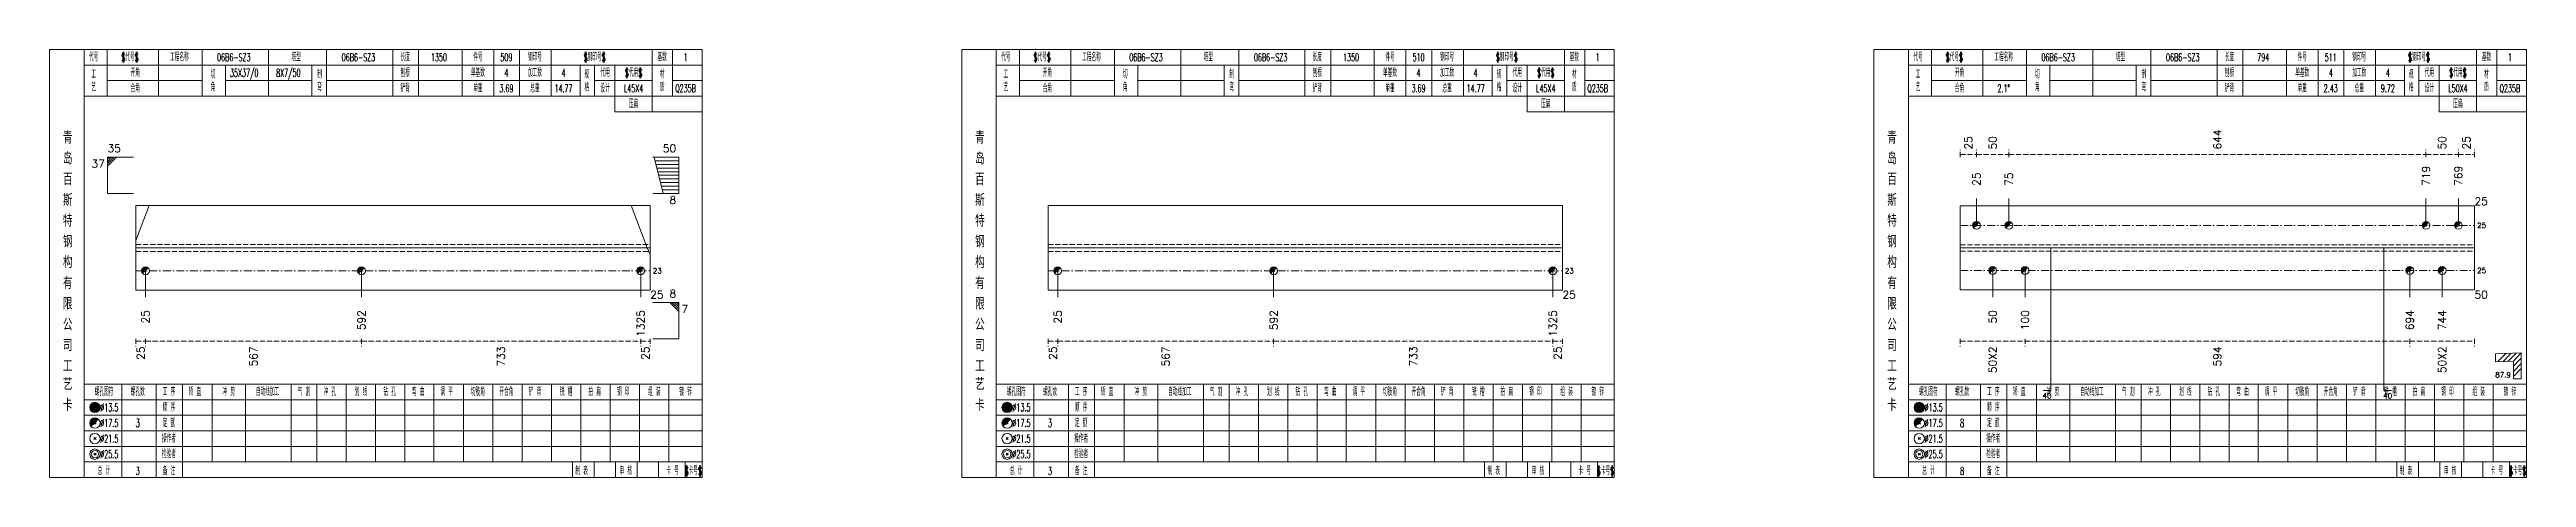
# Model space of a CAD drawing. Extents: x -533 to 8774, y 0 to 7979.
# Drawn here: x 4217 to 5171, y 4554 to 4719 of the extents above; entities that cross this region are included whole.
import ezdxf
from ezdxf.enums import TextEntityAlignment as Align

# ---------------------------------------------------------------- set-up
doc = ezdxf.new("R2010")
doc.units = 0
doc.header["$MEASUREMENT"] = 0
doc.linetypes.add('一点画线', pattern=[5.2, 3, -1, 0.2, -1])
doc.linetypes.add('虚线', pattern=[2.75, 2, -0.75])
doc.layers.get('0').update_dxf_attribs({"linetype": 'CONTINUOUS', "lineweight": 25})
for name, color, linetype, lineweight in [('1', 7, 'CONTINUOUS', 25), ('2', 7, 'CONTINUOUS', 25), ('4', 7, 'CONTINUOUS', 25), ('5', 7, 'CONTINUOUS', 25)]:
    doc.layers.add(name, color=color, linetype=linetype, lineweight=lineweight)
doc.styles.get("Standard").update_dxf_attribs({"font": 'simplex.shx', "width": 0.7, "height": 3, "bigfont": 'gbhzfs.shx'})

# ---------------------------------------------------------------- blocks, each defined once
blk = doc.blocks.new('孔17.5')
at = {"layer": '5', "color": 7, "linetype": 'Continuous', "lineweight": 0}
for p, q in [((-0.2, -0.2), (0.2, 0.2)), ((-0.2, 0.2), (0.2, -0.2))]:
    blk.add_line(p, q, dxfattribs=at)
at = {"layer": '5', "color": 7, "linetype": 'Continuous', "lineweight": 13}
blk.add_circle((0, 0), 1, dxfattribs=at)
for radius in [0.9, 0.8, 0.7, 0.6, 0.5, 0.4, 0.3, 0.2, 0.1]:
    blk.add_arc((0, 0), radius, 45, 225, dxfattribs=at)

msp = doc.modelspace()

# ---------------------------------------------------------------- linework, layer by layer
at = {"color": 7, "linetype": 'Continuous', "lineweight": 13}
for p, q in [((4239.1, 4677.85), (4249.1, 4677.85)), ((4239.1, 4663.85), (4239.1, 4677.85)), ((4239.98, 4677.85), (4239.1, 4676.98)), ((4240.85, 4677.85), (4239.1, 4676.1)), ((4241.73, 4677.85), (4239.1, 4675.23)), ((4242.6, 4677.85), (4239.1, 4674.35)), ((4459.2, 4677.85), (4449.2, 4677.85)), ((4453.2, 4663.85), (4449.7, 4677.85)), ((4459.2, 4676.45), (4450.05, 4676.45)), ((4459.2, 4663.85), (4459.2, 4677.85)), ((4459.2, 4675.05), (4450.4, 4675.05)), ((4459.2, 4673.65), (4450.75, 4673.65)), ((4459.2, 4672.25), (4451.1, 4672.25)), ((4459.2, 4670.85), (4451.45, 4670.85)), ((4459.2, 4669.45), (4451.8, 4669.45)), ((4459.2, 4668.05), (4452.15, 4668.05)), ((4459.2, 4666.65), (4452.5, 4666.65)), ((4239.1, 4663.85), (4249.1, 4663.85)), ((4250.1, 4645.76), (4255.24, 4659.19)), ((4447.03, 4642.85), (4440.86, 4659.19)), ((4459.2, 4663.85), (4449.2, 4663.85)), ((4459.2, 4665.25), (4452.85, 4665.25)), ((4959.14, 4651.55), (4959.14, 4661.85)), ((4971.61, 4651.55), (4971.61, 4661.85)), ((5132.29, 4651.55), (5132.29, 4661.85)), ((5144.76, 4651.55), (5144.76, 4661.85)), ((4448.2, 4640.31), (4447.03, 4642.85)), ((4253.77, 4634.02), (4253.77, 4623.85)), ((4336.97, 4634.02), (4336.97, 4623.85)), ((4444.53, 4634.02), (4444.53, 4623.85)), ((4605.17, 4634.02), (4605.17, 4623.85)), ((4688.37, 4634.02), (4688.37, 4623.85)), ((4795.93, 4634.02), (4795.93, 4623.85)), ((4965.37, 4634.15), (4965.37, 4623.85)), ((4977.85, 4634.15), (4977.85, 4623.85)), ((5126.05, 4634.15), (5126.05, 4623.85)), ((5138.53, 4634.15), (5138.53, 4623.85)), ((4459.2, 4621.85), (4449.2, 4621.85)), ((4455.7, 4621.85), (4459.2, 4618.35)), ((4456.57, 4621.85), (4459.2, 4619.23)), ((4457.45, 4621.85), (4459.2, 4620.1)), ((4458.32, 4621.85), (4459.2, 4620.98)), ((4459.2, 4621.85), (4459.2, 4607.85)), ((4459.2, 4607.85), (4449.2, 4607.85))]:
    msp.add_line(p, q, dxfattribs=at)
at = {"color": 8, "linetype": '虚线', "lineweight": 9}
for p, q in [((4952.9, 4677.85), (4952.9, 4680.85)), ((4952.9, 4678.85), (4959.14, 4678.85)), ((4959.14, 4677.85), (4959.14, 4680.85)), ((4959.14, 4677.85), (4959.14, 4680.85)), ((4959.14, 4678.85), (4971.61, 4678.85)), ((4971.61, 4677.85), (4971.61, 4680.85)), ((4971.61, 4677.85), (4971.61, 4680.85)), ((4971.61, 4678.85), (5132.29, 4678.85)), ((5132.29, 4677.85), (5132.29, 4680.85)), ((5132.29, 4677.85), (5132.29, 4680.85)), ((5132.29, 4678.85), (5144.76, 4678.85)), ((5144.76, 4677.85), (5144.76, 4680.85)), ((5144.76, 4677.85), (5144.76, 4680.85)), ((5144.76, 4678.85), (5151, 4678.85)), ((5151, 4677.85), (5151, 4680.85)), ((4250.1, 4607.85), (4250.1, 4604.85)), ((4250.1, 4606.85), (4253.77, 4606.85)), ((4253.77, 4607.85), (4253.77, 4604.85)), ((4253.77, 4607.85), (4253.77, 4604.85)), ((4253.77, 4606.85), (4336.97, 4606.85)), ((4336.97, 4607.85), (4336.97, 4604.85)), ((4336.97, 4607.85), (4336.97, 4604.85)), ((4336.97, 4606.85), (4444.53, 4606.85)), ((4444.53, 4607.85), (4444.53, 4604.85)), ((4444.53, 4607.85), (4444.53, 4604.85)), ((4444.53, 4606.85), (4448.2, 4606.85)), ((4448.2, 4607.85), (4448.2, 4604.85)), ((4601.5, 4607.85), (4601.5, 4604.85)), ((4601.5, 4606.85), (4605.17, 4606.85)), ((4605.17, 4607.85), (4605.17, 4604.85)), ((4605.17, 4607.85), (4605.17, 4604.85)), ((4605.17, 4606.85), (4688.37, 4606.85)), ((4688.37, 4607.85), (4688.37, 4604.85)), ((4688.37, 4607.85), (4688.37, 4604.85)), ((4688.37, 4606.85), (4795.93, 4606.85)), ((4795.93, 4607.85), (4795.93, 4604.85)), ((4795.93, 4607.85), (4795.93, 4604.85)), ((4795.93, 4606.85), (4799.6, 4606.85)), ((4799.6, 4607.85), (4799.6, 4604.85)), ((4952.9, 4607.85), (4952.9, 4604.85)), ((4952.9, 4606.85), (4977.85, 4606.85)), ((4977.85, 4607.85), (4977.85, 4604.85)), ((4977.85, 4607.85), (4977.85, 4604.85)), ((4977.85, 4606.85), (5126.05, 4606.85)), ((5126.05, 4607.85), (5126.05, 4604.85)), ((5126.05, 4607.85), (5126.05, 4604.85)), ((5126.05, 4606.85), (5151, 4606.85)), ((5151, 4607.85), (5151, 4604.85))]:
    msp.add_line(p, q, dxfattribs=at)
at = {"color": 7, "linetype": 'Continuous', "lineweight": 18}
for p, q in [((4250.1, 4659.19), (4250.1, 4626.52)), ((4250.1, 4659.19), (4448.2, 4659.19)), ((4448.2, 4659.19), (4448.2, 4626.52)), ((4601.5, 4659.19), (4601.5, 4626.52)), ((4601.5, 4659.19), (4799.6, 4659.19)), ((4799.6, 4659.19), (4799.6, 4626.52)), ((4952.9, 4659.05), (4952.9, 4626.65)), ((4952.9, 4659.05), (5151, 4659.05)), ((5151, 4659.05), (5151, 4626.65)), ((4250.1, 4642.85), (4448.2, 4642.85)), ((4601.5, 4642.85), (4799.6, 4642.85)), ((4952.9, 4642.85), (5151, 4642.85))]:
    msp.add_line(p, q, dxfattribs=at)
at = {"color": 3, "linetype": '一点画线', "lineweight": 13}
for p, q in [((4952.9, 4651.55), (5151, 4651.55)), ((4250.1, 4634.02), (4448.2, 4634.02)), ((4601.5, 4634.02), (4799.6, 4634.02)), ((4952.9, 4634.15), (5151, 4634.15))]:
    msp.add_line(p, q, dxfattribs=at)
at = {"color": 1, "linetype": '虚线', "lineweight": 18}
for p, q in [((4250.1, 4644.19), (4448.2, 4644.19)), ((4250.1, 4641.52), (4448.2, 4641.52)), ((4601.5, 4644.19), (4799.6, 4644.19)), ((4601.5, 4641.52), (4799.6, 4641.52)), ((4952.9, 4644.05), (5151, 4644.05)), ((4952.9, 4641.65), (5151, 4641.65))]:
    msp.add_line(p, q, dxfattribs=at)
at = {"layer": '1', "color": 7, "linetype": 'Continuous', "lineweight": 18}
for p, q in [((4250.1, 4626.52), (4448.2, 4626.52)), ((4601.5, 4626.52), (4799.6, 4626.52)), ((4952.9, 4626.65), (5151, 4626.65))]:
    msp.add_line(p, q, dxfattribs=at)
at = {"layer": '2', "color": 7, "linetype": 'Continuous', "lineweight": 13}
for p, q in [((4987.83, 4642.85), (4987.83, 4587.85)), ((5116.07, 4642.85), (5116.07, 4587.85)), ((5169, 4602.35), (5159.01, 4601.99)), ((5159.01, 4601.99), (5159.12, 4598.99)), ((5160, 4599.02), (5163, 4602.13)), ((5162, 4599.09), (5165, 4602.21)), ((5164, 4599.17), (5167, 4602.28)), ((5166, 4599.24), (5169, 4602.35)), ((5166, 4597.24), (5169, 4600.35)), ((5169, 4592.35), (5169, 4602.35)), ((5159.12, 4598.99), (5166, 4599.24)), ((5166, 4599.24), (5166, 4592.35)), ((5166, 4595.24), (5169, 4598.35)), ((5166, 4593.24), (5169, 4596.35)), ((5166, 4592.35), (5169, 4592.35)), ((4987.83, 4587.85), (4984.83, 4587.85)), ((5116.07, 4587.85), (5119.07, 4587.85))]:
    msp.add_line(p, q, dxfattribs=at)
at = {"layer": '4', "color": 1, "linetype": 'Continuous', "lineweight": 18}
for p, q in [((4230.1, 4554.35), (4230.1, 4719.35)), ((4239, 4701.35), (4239, 4719.35)), ((4258.8, 4701.35), (4258.8, 4719.35)), ((4275.6, 4701.35), (4275.6, 4719.35)), ((4301.2, 4701.35), (4301.2, 4719.35)), ((4323.5, 4701.35), (4323.5, 4719.35)), ((4349, 4701.35), (4349, 4719.35)), ((4359, 4701.35), (4359, 4719.35)), ((4375.7, 4701.35), (4375.7, 4719.35)), ((4387.9, 4701.35), (4387.9, 4719.35)), ((4397.9, 4701.35), (4397.9, 4719.35)), ((4410.1, 4701.35), (4410.1, 4719.35)), ((4449, 4695.35), (4449, 4719.35)), ((4456.8, 4701.35), (4456.8, 4719.35)), ((4581.5, 4554.35), (4581.5, 4719.35)), ((4590.4, 4701.35), (4590.4, 4719.35)), ((4610.2, 4701.35), (4610.2, 4719.35)), ((4627, 4701.35), (4627, 4719.35)), ((4652.6, 4701.35), (4652.6, 4719.35)), ((4674.9, 4701.35), (4674.9, 4719.35)), ((4700.4, 4701.35), (4700.4, 4719.35)), ((4710.4, 4701.35), (4710.4, 4719.35)), ((4727.1, 4701.35), (4727.1, 4719.35)), ((4739.3, 4701.35), (4739.3, 4719.35)), ((4749.3, 4701.35), (4749.3, 4719.35)), ((4761.5, 4701.35), (4761.5, 4719.35)), ((4800.4, 4695.35), (4800.4, 4719.35)), ((4808.2, 4701.35), (4808.2, 4719.35)), ((4932.9, 4554.35), (4932.9, 4719.35)), ((4941.8, 4701.35), (4941.8, 4719.35)), ((4961.6, 4701.35), (4961.6, 4719.35)), ((4978.4, 4701.35), (4978.4, 4719.35)), ((5004, 4701.35), (5004, 4719.35)), ((5026.3, 4701.35), (5026.3, 4719.35)), ((5051.8, 4701.35), (5051.8, 4719.35)), ((5061.8, 4701.35), (5061.8, 4719.35)), ((5078.5, 4701.35), (5078.5, 4719.35)), ((5090.7, 4701.35), (5090.7, 4719.35)), ((5100.7, 4701.35), (5100.7, 4719.35)), ((5112.9, 4701.35), (5112.9, 4719.35)), ((5151.8, 4695.35), (5151.8, 4719.35)), ((5159.6, 4701.35), (5159.6, 4719.35)), ((4230.1, 4713.35), (4468.2, 4713.35)), ((4239, 4707.35), (4275.6, 4707.35)), ((4284.6, 4701.35), (4284.6, 4713.35)), ((4284.6, 4707.35), (4317.9, 4707.35)), ((4317.9, 4701.35), (4317.9, 4713.35)), ((4323.5, 4707.35), (4421.2, 4707.35)), ((4421.2, 4701.35), (4421.2, 4713.35)), ((4426.8, 4701.35), (4426.8, 4713.35)), ((4426.8, 4707.35), (4449, 4707.35)), ((4434.6, 4695.35), (4434.6, 4713.35)), ((4456.8, 4707.35), (4468.2, 4707.35)), ((4581.5, 4713.35), (4819.6, 4713.35)), ((4590.4, 4707.35), (4627, 4707.35)), ((4636, 4701.35), (4636, 4713.35)), ((4636, 4707.35), (4669.3, 4707.35)), ((4669.3, 4701.35), (4669.3, 4713.35)), ((4674.9, 4707.35), (4772.6, 4707.35)), ((4772.6, 4701.35), (4772.6, 4713.35)), ((4778.2, 4701.35), (4778.2, 4713.35)), ((4778.2, 4707.35), (4800.4, 4707.35)), ((4786, 4695.35), (4786, 4713.35)), ((4808.2, 4707.35), (4819.6, 4707.35)), ((4932.9, 4713.35), (5171, 4713.35)), ((4941.8, 4707.35), (4978.4, 4707.35)), ((4987.4, 4701.35), (4987.4, 4713.35)), ((4987.4, 4707.35), (5020.7, 4707.35)), ((5020.7, 4701.35), (5020.7, 4713.35)), ((5026.3, 4707.35), (5124, 4707.35)), ((5124, 4701.35), (5124, 4713.35)), ((5129.6, 4701.35), (5129.6, 4713.35)), ((5129.6, 4707.35), (5151.8, 4707.35)), ((5137.4, 4695.35), (5137.4, 4713.35)), ((5159.6, 4707.35), (5171, 4707.35)), ((4230.1, 4701.35), (4468.2, 4701.35)), ((4434.6, 4695.35), (4468.2, 4695.35)), ((4581.5, 4701.35), (4819.6, 4701.35)), ((4786, 4695.35), (4819.6, 4695.35)), ((4932.9, 4701.35), (5171, 4701.35)), ((5137.4, 4695.35), (5171, 4695.35)), ((4230.1, 4590.35), (4468.2, 4590.35)), ((4244.6, 4554.35), (4244.6, 4590.35)), ((4257.9, 4554.35), (4257.9, 4590.35)), ((4268, 4554.35), (4268, 4590.35)), ((4279.4, 4560.35), (4279.4, 4590.35)), ((4292.3, 4560.35), (4292.3, 4590.35)), ((4309.9, 4560.35), (4309.9, 4590.35)), ((4319.8, 4560.35), (4319.8, 4590.35)), ((4331.1, 4560.35), (4331.1, 4590.35)), ((4342.4, 4560.35), (4342.4, 4590.35)), ((4353.7, 4560.35), (4353.7, 4590.35)), ((4364.9, 4560.35), (4364.9, 4590.35)), ((4376.3, 4560.35), (4376.3, 4590.35)), ((4387.6, 4560.35), (4387.6, 4590.35)), ((4398.9, 4560.35), (4398.9, 4590.35)), ((4410.2, 4560.35), (4410.2, 4590.35)), ((4421.5, 4560.35), (4421.5, 4590.35)), ((4432.8, 4560.35), (4432.8, 4590.35)), ((4444.1, 4560.35), (4444.1, 4590.35)), ((4455.4, 4560.35), (4455.4, 4590.35)), ((4581.5, 4590.35), (4819.6, 4590.35)), ((4596, 4554.35), (4596, 4590.35)), ((4609.3, 4554.35), (4609.3, 4590.35)), ((4619.4, 4554.35), (4619.4, 4590.35)), ((4630.8, 4560.35), (4630.8, 4590.35)), ((4643.7, 4560.35), (4643.7, 4590.35)), ((4661.3, 4560.35), (4661.3, 4590.35)), ((4671.2, 4560.35), (4671.2, 4590.35)), ((4682.5, 4560.35), (4682.5, 4590.35)), ((4693.8, 4560.35), (4693.8, 4590.35)), ((4705.1, 4560.35), (4705.1, 4590.35)), ((4716.3, 4560.35), (4716.3, 4590.35)), ((4727.7, 4560.35), (4727.7, 4590.35)), ((4739, 4560.35), (4739, 4590.35)), ((4750.3, 4560.35), (4750.3, 4590.35)), ((4761.6, 4560.35), (4761.6, 4590.35)), ((4772.9, 4560.35), (4772.9, 4590.35)), ((4784.2, 4560.35), (4784.2, 4590.35)), ((4795.5, 4560.35), (4795.5, 4590.35)), ((4806.8, 4560.35), (4806.8, 4590.35)), ((4932.9, 4590.35), (5171, 4590.35)), ((4947.4, 4554.35), (4947.4, 4590.35)), ((4960.7, 4554.35), (4960.7, 4590.35)), ((4970.8, 4554.35), (4970.8, 4590.35)), ((4982.2, 4560.35), (4982.2, 4590.35)), ((4995.1, 4560.35), (4995.1, 4590.35)), ((5012.7, 4560.35), (5012.7, 4590.35)), ((5022.6, 4560.35), (5022.6, 4590.35)), ((5033.9, 4560.35), (5033.9, 4590.35)), ((5045.2, 4560.35), (5045.2, 4590.35)), ((5056.5, 4560.35), (5056.5, 4590.35)), ((5067.7, 4560.35), (5067.7, 4590.35)), ((5079.1, 4560.35), (5079.1, 4590.35)), ((5090.4, 4560.35), (5090.4, 4590.35)), ((5101.7, 4560.35), (5101.7, 4590.35)), ((5113, 4560.35), (5113, 4590.35)), ((5124.3, 4560.35), (5124.3, 4590.35)), ((5135.6, 4560.35), (5135.6, 4590.35)), ((5146.9, 4560.35), (5146.9, 4590.35)), ((5158.2, 4560.35), (5158.2, 4590.35)), ((4230.1, 4584.35), (4468.2, 4584.35)), ((4581.5, 4584.35), (4819.6, 4584.35)), ((4932.9, 4584.35), (5171, 4584.35)), ((4230.1, 4578.35), (4468.2, 4578.35)), ((4230.1, 4572.35), (4468.2, 4572.35)), ((4581.5, 4578.35), (4819.6, 4578.35)), ((4581.5, 4572.35), (4819.6, 4572.35)), ((4932.9, 4578.35), (5171, 4578.35)), ((4932.9, 4572.35), (5171, 4572.35)), ((4230.1, 4566.35), (4468.2, 4566.35)), ((4581.5, 4566.35), (4819.6, 4566.35)), ((4932.9, 4566.35), (5171, 4566.35)), ((4230.1, 4560.35), (4468.2, 4560.35)), ((4418.2, 4554.35), (4418.2, 4560.35)), ((4426.6, 4554.35), (4426.6, 4560.35)), ((4434.8, 4554.35), (4434.8, 4560.35)), ((4443.2, 4554.35), (4443.2, 4560.35)), ((4451.4, 4554.35), (4451.4, 4560.35)), ((4461.7, 4554.35), (4461.7, 4560.35)), ((4581.5, 4560.35), (4819.6, 4560.35)), ((4769.6, 4554.35), (4769.6, 4560.35)), ((4778, 4554.35), (4778, 4560.35)), ((4786.2, 4554.35), (4786.2, 4560.35)), ((4794.6, 4554.35), (4794.6, 4560.35)), ((4802.8, 4554.35), (4802.8, 4560.35)), ((4813.1, 4554.35), (4813.1, 4560.35)), ((4932.9, 4560.35), (5171, 4560.35)), ((5121, 4554.35), (5121, 4560.35)), ((5129.4, 4554.35), (5129.4, 4560.35)), ((5137.6, 4554.35), (5137.6, 4560.35)), ((5146, 4554.35), (5146, 4560.35)), ((5154.2, 4554.35), (5154.2, 4560.35)), ((5164.5, 4554.35), (5164.5, 4560.35))]:
    msp.add_line(p, q, dxfattribs=at)
at = {"layer": '4', "color": 7, "linetype": 'Continuous', "lineweight": 13}
for p, q in [((4234.1, 4581.15), (4234.5, 4581.55)), ((4234.5, 4581.15), (4234.1, 4581.55)), ((4585.5, 4581.15), (4585.9, 4581.55)), ((4585.9, 4581.15), (4585.5, 4581.55)), ((4936.9, 4581.15), (4937.3, 4581.55)), ((4937.3, 4581.15), (4936.9, 4581.55)), ((4233.9, 4568.95), (4234.7, 4569.75)), ((4234.7, 4568.95), (4233.9, 4569.75)), ((4233.9, 4562.95), (4234.7, 4563.75)), ((4234.7, 4562.95), (4233.9, 4563.75)), ((4585.3, 4568.95), (4586.1, 4569.75)), ((4586.1, 4568.95), (4585.3, 4569.75)), ((4585.3, 4562.95), (4586.1, 4563.75)), ((4586.1, 4562.95), (4585.3, 4563.75)), ((4936.7, 4568.95), (4937.5, 4569.75)), ((4937.5, 4568.95), (4936.7, 4569.75)), ((4936.7, 4562.95), (4937.5, 4563.75)), ((4937.5, 4562.95), (4936.7, 4563.75))]:
    msp.add_line(p, q, dxfattribs=at)
at = {"layer": '4', "color": 7, "linetype": 'Continuous', "lineweight": 0}
for p, q in [((4233.9, 4574.95), (4234.7, 4575.75)), ((4233.9, 4575.75), (4234.7, 4574.95)), ((4585.3, 4574.95), (4586.1, 4575.75)), ((4585.3, 4575.75), (4586.1, 4574.95)), ((4936.7, 4574.95), (4937.5, 4575.75)), ((4936.7, 4575.75), (4937.5, 4574.95))]:
    msp.add_line(p, q, dxfattribs=at)
at = {"layer": '4', "color": 1, "linetype": 'Continuous', "lineweight": 18}
for points in [[(4216.8, 4719.35), (4216.8, 4554.35), (4468.2, 4554.35), (4468.2, 4719.35)], [(4568.2, 4719.35), (4568.2, 4554.35), (4819.6, 4554.35), (4819.6, 4719.35)], [(4919.6, 4719.35), (4919.6, 4554.35), (5171, 4554.35), (5171, 4719.35)]]:
    msp.add_lwpolyline(points, close=True, dxfattribs=at)
at = {"layer": '4', "color": 7, "linetype": 'Continuous', "lineweight": 13}
for centre, radius in [((4234.3, 4581.35), 2), ((4234.3, 4581.35), 1.8), ((4234.3, 4581.35), 1.6), ((4234.3, 4581.35), 1.4), ((4234.3, 4581.35), 1.2), ((4234.3, 4581.35), 1), ((4234.3, 4581.35), 0.8), ((4234.3, 4581.35), 0.6), ((4234.3, 4581.35), 0.4), ((4234.3, 4581.35), 0.2), ((4585.7, 4581.35), 2), ((4585.7, 4581.35), 1.8), ((4585.7, 4581.35), 1.6), ((4585.7, 4581.35), 1.4), ((4585.7, 4581.35), 1.2), ((4585.7, 4581.35), 1), ((4585.7, 4581.35), 0.8), ((4585.7, 4581.35), 0.6), ((4585.7, 4581.35), 0.4), ((4585.7, 4581.35), 0.2), ((4937.1, 4581.35), 2), ((4937.1, 4581.35), 1.8), ((4937.1, 4581.35), 1.6), ((4937.1, 4581.35), 1.4), ((4937.1, 4581.35), 1.2), ((4937.1, 4581.35), 1), ((4937.1, 4581.35), 0.8), ((4937.1, 4581.35), 0.6), ((4937.1, 4581.35), 0.4), ((4937.1, 4581.35), 0.2), ((4234.3, 4575.35), 2), ((4234.3, 4569.35), 2), ((4585.7, 4575.35), 2), ((4585.7, 4569.35), 2), ((4937.1, 4575.35), 2), ((4937.1, 4569.35), 2), ((4234.3, 4563.35), 2), ((4234.3, 4563.35), 1.4), ((4585.7, 4563.35), 2), ((4585.7, 4563.35), 1.4), ((4937.1, 4563.35), 2), ((4937.1, 4563.35), 1.4)]:
    msp.add_circle(centre, radius, dxfattribs=at)
for centre, radius in [((4234.3, 4575.35), 1.8), ((4234.3, 4575.35), 1.6), ((4234.3, 4575.35), 1.4), ((4234.3, 4575.35), 1.2), ((4234.3, 4575.35), 1), ((4234.3, 4575.35), 0.8), ((4234.3, 4575.35), 0.6), ((4234.3, 4575.35), 0.4), ((4234.3, 4575.35), 0.2), ((4585.7, 4575.35), 1.8), ((4585.7, 4575.35), 1.6), ((4585.7, 4575.35), 1.4), ((4585.7, 4575.35), 1.2), ((4585.7, 4575.35), 1), ((4585.7, 4575.35), 0.8), ((4585.7, 4575.35), 0.6), ((4585.7, 4575.35), 0.4), ((4585.7, 4575.35), 0.2), ((4937.1, 4575.35), 1.8), ((4937.1, 4575.35), 1.6), ((4937.1, 4575.35), 1.4), ((4937.1, 4575.35), 1.2), ((4937.1, 4575.35), 1), ((4937.1, 4575.35), 0.8), ((4937.1, 4575.35), 0.6), ((4937.1, 4575.35), 0.4), ((4937.1, 4575.35), 0.2)]:
    msp.add_arc(centre, radius, 45, 225, dxfattribs=at)

# ---------------------------------------------------------------- block references
at = {"color": 7, "linetype": 'Continuous', "lineweight": 13, "xscale": 1.5, "yscale": 1.5, "zscale": 1.5}
for p in [(4959.14, 4651.55), (4971.61, 4651.55), (5132.29, 4651.55), (5144.76, 4651.55)]:
    msp.add_blockref('孔17.5', p, dxfattribs=at)
at = {"layer": '1', "color": 7, "linetype": 'Continuous', "lineweight": 13, "xscale": 1.5, "yscale": 1.5, "zscale": 1.5}
for p in [(4253.77, 4634.02), (4336.97, 4634.02), (4444.53, 4634.02), (4605.17, 4634.02), (4688.37, 4634.02), (4795.93, 4634.02), (4965.37, 4634.15), (4977.85, 4634.15), (5126.05, 4634.15), (5138.53, 4634.15)]:
    msp.add_blockref('孔17.5', p, dxfattribs=at)

# ---------------------------------------------------------------- texts
at = {"color": 8, "linetype": 'Continuous', "lineweight": 9}
for s, p in [('25', (4956.02, 4680.85)), ('50', (4965.37, 4680.85)), ('644', (5051.95, 4680.85)), ('50', (5138.53, 4680.85)), ('25', (5147.88, 4680.85))]:
    msp.add_text(s, height=3, rotation=90, dxfattribs=at).set_placement(p, align=Align.MIDDLE_LEFT)
at = {"color": 7, "linetype": 'Continuous', "lineweight": 13}
for s, p in [('37', (4238.1, 4676.85)), ('8', (4458.2, 4662.85))]:
    msp.add_text(s, height=3, dxfattribs=at).set_placement(p, align=Align.TOP_RIGHT)
msp.add_text('35', height=3, dxfattribs=at).set_placement((4239.1, 4678.85), align=Align.BOTTOM_LEFT)
for s, p in [('50', (4458.2, 4678.85)), ('8', (4458.2, 4622.85))]:
    msp.add_text(s, height=3, dxfattribs=at).set_placement(p, align=Align.BOTTOM_RIGHT)
for s, p in [('25', (4959.14, 4666.85)), ('75', (4971.61, 4666.85)), ('719', (5132.29, 4666.85)), ('769', (5144.76, 4666.85))]:
    msp.add_text(s, height=3, rotation=90, dxfattribs=at).set_placement(p, align=Align.MIDDLE_LEFT)
for s, height, p in [('25', 3, (5151, 4660.85)), ('25', 2, (5152, 4651.55)), ('23', 2, (4449.2, 4634.02)), ('23', 2, (4800.6, 4634.02)), ('25', 2, (5152, 4634.15))]:
    msp.add_text(s, height=height, dxfattribs=at).set_placement(p, align=Align.MIDDLE_LEFT)
msp.add_text('7', height=3, dxfattribs=at).set_placement((4460.2, 4620.85), align=Align.TOP_LEFT)
at = {"color": 8, "linetype": 'Continuous', "lineweight": 9}
for s, p in [('25', (4251.93, 4604.85)), ('567', (4295.37, 4604.85)), ('733', (4390.75, 4604.85)), ('25', (4446.37, 4604.85)), ('25', (4603.33, 4604.85)), ('567', (4646.77, 4604.85)), ('733', (4742.15, 4604.85)), ('25', (4797.77, 4604.85)), ('50X2', (4965.37, 4604.85)), ('594', (5051.95, 4604.85)), ('50X2', (5138.53, 4604.85))]:
    msp.add_text(s, height=3, rotation=90, dxfattribs=at).set_placement(p, align=Align.MIDDLE_RIGHT)
at = {"layer": '1', "color": 7, "linetype": 'Continuous', "lineweight": 13}
for s, p in [('25', (4253.77, 4618.85)), ('592', (4336.97, 4618.85)), ('1325', (4444.53, 4618.85)), ('25', (4605.17, 4618.85)), ('592', (4688.37, 4618.85)), ('1325', (4795.93, 4618.85)), ('50', (4965.37, 4618.85)), ('100', (4977.85, 4618.85)), ('694', (5126.05, 4618.85)), ('744', (5138.53, 4618.85))]:
    msp.add_text(s, height=3, rotation=90, dxfattribs=at).set_placement(p, align=Align.MIDDLE_RIGHT)
for s, p in [('25', (4448.2, 4624.85)), ('25', (4799.6, 4624.85)), ('50', (5151, 4624.85))]:
    msp.add_text(s, height=3, dxfattribs=at).set_placement(p, align=Align.MIDDLE_LEFT)
at = {"layer": '2', "color": 7, "linetype": 'Continuous', "lineweight": 13}
msp.add_text('87.9', height=2, dxfattribs=at).set_placement((5165, 4592.35), align=Align.BOTTOM_RIGHT)
for p in [(4986.33, 4586.85), (5117.57, 4586.85)]:
    msp.add_text('40', height=2, dxfattribs=at).set_placement(p, align=Align.TOP_CENTER)
at = {"layer": '4', "color": 1, "linetype": 'Continuous', "lineweight": 13}
for s, height, width, p in [('代号', 3, 0.6, (4233.8, 4716.35)), ('$代号$', 3, 0.6, (4247.8, 4716.35)), ('工程名称', 3, 0.6, (4266.8, 4716.35)), ('06B6-SZ3', 3, 0.6, (4287.8, 4716.35)), ('塔型', 3, 0.6, (4311.8, 4716.35)), ('06B6-SZ3', 3, 0.6, (4335.8, 4716.35)), ('长度', 3, 0.6, (4353.8, 4716.35)), ('1350', 3, 0.6, (4366.8, 4716.35)), ('件号', 3, 0.6, (4381.8, 4716.35)), ('509', 3, 0.6, (4392.8, 4716.35)), ('钢印号', 3, 0.6, (4403.8, 4716.35)), ('$钢印号$', 3, 0.6, (4426.8, 4716.35)), ('基数', 3, 0.6, (4452.8, 4716.35)), ('1', 3, 0.6, (4461.8, 4716.35)), ('代号', 3, 0.6, (4585.2, 4716.35)), ('$代号$', 3, 0.6, (4599.2, 4716.35)), ('工程名称', 3, 0.6, (4618.2, 4716.35)), ('06B6-SZ3', 3, 0.6, (4639.2, 4716.35)), ('塔型', 3, 0.6, (4663.2, 4716.35)), ('06B6-SZ3', 3, 0.6, (4687.2, 4716.35)), ('长度', 3, 0.6, (4705.2, 4716.35)), ('1350', 3, 0.6, (4718.2, 4716.35)), ('件号', 3, 0.6, (4733.2, 4716.35)), ('510', 3, 0.6, (4744.2, 4716.35)), ('钢印号', 3, 0.6, (4755.2, 4716.35)), ('$钢印号$', 3, 0.6, (4778.2, 4716.35)), ('基数', 3, 0.6, (4804.2, 4716.35)), ('1', 3, 0.6, (4813.2, 4716.35)), ('代号', 3, 0.6, (4936.6, 4716.35)), ('$代号$', 3, 0.6, (4950.6, 4716.35)), ('工程名称', 3, 0.6, (4969.6, 4716.35)), ('06B6-SZ3', 3, 0.6, (4990.6, 4716.35)), ('塔型', 3, 0.6, (5014.6, 4716.35)), ('06B6-SZ3', 3, 0.6, (5038.6, 4716.35)), ('长度', 3, 0.6, (5056.6, 4716.35)), ('794', 3, 0.6, (5069.6, 4716.35)), ('件号', 3, 0.6, (5084.6, 4716.35)), ('511', 3, 0.6, (5095.6, 4716.35)), ('钢印号', 3, 0.6, (5106.6, 4716.35)), ('$钢印号$', 3, 0.6, (5129.6, 4716.35)), ('基数', 3, 0.6, (5155.6, 4716.35)), ('1', 3, 0.6, (5164.6, 4716.35)), ('工', 3, 0.6, (4233.8, 4709.75)), ('艺', 3, 0.6, (4233.8, 4704.75)), ('合角', 3, 0.6, (4249.8, 4704.35)), ('开角', 3, 0.6, (4249.8, 4710.35)), ('切', 3, 0.6, (4279.8, 4709.75)), ('角', 3, 0.6, (4279.8, 4704.75)), ('35X37/0', 3, 0.6, (4291.8, 4710.35)), ('8X7/50', 3, 0.6, (4308.8, 4710.35)), ('制', 3, 0.6, (4320.8, 4709.75)), ('弯', 3, 0.6, (4320.8, 4704.75)), ('刨根', 3, 0.6, (4353.8, 4710.35)), ('铲背', 3, 0.6, (4353.8, 4704.35)), ('单基数', 3, 0.6, (4381.8, 4710.35)), ('单重', 3, 0.6, (4381.8, 4704.35)), ('3.69', 3, 0.6, (4392.8, 4704.35)), ('4', 3, 0.6, (4392.8, 4710.35)), ('加工数', 3, 0.6, (4403.8, 4710.35)), ('总重', 3, 0.6, (4403.8, 4704.35)), ('14.77', 3, 0.6, (4414.8, 4704.35)), ('4', 3, 0.6, (4414.8, 4710.35)), ('格', 3, 0.6, (4423.8, 4704.75)), ('规', 3, 0.6, (4423.8, 4709.75)), ('代用', 3, 0.6, (4430.8, 4710.35)), ('设计', 3, 0.6, (4430.8, 4704.35)), ('L45X4', 3, 0.6, (4441.8, 4704.35)), ('$代用$', 3, 0.6, (4441.8, 4710.35)), ('材', 3, 0.6, (4452.8, 4709.75)), ('质', 3, 0.6, (4452.8, 4704.75)), ('Q235B', 3, 0.6, (4461.8, 4704.35)), ('工', 3, 0.6, (4585.2, 4709.75)), ('艺', 3, 0.6, (4585.2, 4704.75)), ('合角', 3, 0.6, (4601.2, 4704.35)), ('开角', 3, 0.6, (4601.2, 4710.35)), ('切', 3, 0.6, (4631.2, 4709.75)), ('角', 3, 0.6, (4631.2, 4704.75)), ('制', 3, 0.6, (4672.2, 4709.75)), ('弯', 3, 0.6, (4672.2, 4704.75)), ('刨根', 3, 0.6, (4705.2, 4710.35)), ('铲背', 3, 0.6, (4705.2, 4704.35)), ('单基数', 3, 0.6, (4733.2, 4710.35)), ('单重', 3, 0.6, (4733.2, 4704.35)), ('3.69', 3, 0.6, (4744.2, 4704.35)), ('4', 3, 0.6, (4744.2, 4710.35)), ('加工数', 3, 0.6, (4755.2, 4710.35)), ('总重', 3, 0.6, (4755.2, 4704.35)), ('14.77', 3, 0.6, (4766.2, 4704.35)), ('4', 3, 0.6, (4766.2, 4710.35)), ('格', 3, 0.6, (4775.2, 4704.75)), ('规', 3, 0.6, (4775.2, 4709.75)), ('代用', 3, 0.6, (4782.2, 4710.35)), ('设计', 3, 0.6, (4782.2, 4704.35)), ('L45X4', 3, 0.6, (4793.2, 4704.35)), ('$代用$', 3, 0.6, (4793.2, 4710.35)), ('材', 3, 0.6, (4804.2, 4709.75)), ('质', 3, 0.6, (4804.2, 4704.75)), ('Q235B', 3, 0.6, (4813.2, 4704.35)), ('工', 3, 0.6, (4936.6, 4709.75)), ('艺', 3, 0.6, (4936.6, 4704.75)), ('合角', 3, 0.6, (4952.6, 4704.35)), ('开角', 3, 0.6, (4952.6, 4710.35)), ('2.1%%d', 3, 0.6, (4969.6, 4704.35)), ('切', 3, 0.6, (4982.6, 4709.75)), ('角', 3, 0.6, (4982.6, 4704.75)), ('制', 3, 0.6, (5023.6, 4709.75)), ('弯', 3, 0.6, (5023.6, 4704.75)), ('刨根', 3, 0.6, (5056.6, 4710.35)), ('铲背', 3, 0.6, (5056.6, 4704.35)), ('单基数', 3, 0.6, (5084.6, 4710.35)), ('单重', 3, 0.6, (5084.6, 4704.35)), ('2.43', 3, 0.6, (5095.6, 4704.35)), ('4', 3, 0.6, (5095.6, 4710.35)), ('加工数', 3, 0.6, (5106.6, 4710.35)), ('总重', 3, 0.6, (5106.6, 4704.35)), ('9.72', 3, 0.6, (5117.6, 4704.35)), ('4', 3, 0.6, (5117.6, 4710.35)), ('格', 3, 0.6, (5126.6, 4704.75)), ('规', 3, 0.6, (5126.6, 4709.75)), ('代用', 3, 0.6, (5133.6, 4710.35)), ('设计', 3, 0.6, (5133.6, 4704.35)), ('L50X4', 3, 0.6, (5144.6, 4704.35)), ('$代用$', 3, 0.6, (5144.6, 4710.35)), ('材', 3, 0.6, (5155.6, 4709.75)), ('质', 3, 0.6, (5155.6, 4704.75)), ('Q235B', 3, 0.6, (5164.6, 4704.35)), ('压扁', 3, 0.6, (4441.8, 4698.35)), ('压扁', 3, 0.6, (4793.2, 4698.35)), ('压扁', 3, 0.6, (5144.6, 4698.35)), ('青', 4.6, 0.8, (4223.8, 4685.35)), ('青', 4.6, 0.8, (4575.2, 4685.35)), ('青', 4.6, 0.8, (4926.6, 4685.35)), ('岛', 4.6, 0.8, (4223.8, 4677.35)), ('岛', 4.6, 0.8, (4575.2, 4677.35)), ('岛', 4.6, 0.8, (4926.6, 4677.35)), ('百', 4.6, 0.8, (4223.8, 4669.35)), ('百', 4.6, 0.8, (4575.2, 4669.35)), ('百', 4.6, 0.8, (4926.6, 4669.35)), ('斯', 4.6, 0.8, (4223.8, 4661.35)), ('斯', 4.6, 0.8, (4575.2, 4661.35)), ('斯', 4.6, 0.8, (4926.6, 4661.35)), ('钢', 4.6, 0.8, (4223.8, 4645.35)), ('特', 4.6, 0.8, (4223.8, 4653.35)), ('钢', 4.6, 0.8, (4575.2, 4645.35)), ('特', 4.6, 0.8, (4575.2, 4653.35)), ('钢', 4.6, 0.8, (4926.6, 4645.35)), ('特', 4.6, 0.8, (4926.6, 4653.35)), ('构', 4.6, 0.8, (4223.8, 4637.35)), ('构', 4.6, 0.8, (4575.2, 4637.35)), ('构', 4.6, 0.8, (4926.6, 4637.35)), ('有', 4.6, 0.8, (4223.8, 4629.35)), ('有', 4.6, 0.8, (4575.2, 4629.35)), ('有', 4.6, 0.8, (4926.6, 4629.35)), ('限', 4.6, 0.8, (4223.8, 4621.35)), ('限', 4.6, 0.8, (4575.2, 4621.35)), ('限', 4.6, 0.8, (4926.6, 4621.35)), ('公', 4.6, 0.8, (4223.8, 4613.35)), ('公', 4.6, 0.8, (4575.2, 4613.35)), ('公', 4.6, 0.8, (4926.6, 4613.35)), ('工', 4.6, 0.8, (4223.8, 4597.35)), ('司', 4.6, 0.8, (4223.8, 4605.35)), ('工', 4.6, 0.8, (4575.2, 4597.35)), ('司', 4.6, 0.8, (4575.2, 4605.35)), ('工', 4.6, 0.8, (4926.6, 4597.35)), ('司', 4.6, 0.8, (4926.6, 4605.35)), ('艺', 4.6, 0.8, (4223.8, 4590.35)), ('艺', 4.6, 0.8, (4575.2, 4590.35)), ('艺', 4.6, 0.8, (4926.6, 4590.35)), ('卡', 4.6, 0.8, (4223.8, 4582.35)), ('螺孔图符', 3, 0.6, (4237.8, 4587.35)), ('%%C13.5', 3, 0.5, (4239.8, 4581.35)), ('螺孔数', 3, 0.6, (4250.8, 4587.35)), ('顺 序', 3, 0.6, (4262.8, 4581.35)), ('工 序', 3, 0.6, (4262.8, 4587.35)), ('矫 直', 3, 0.6, (4272.8, 4587.35)), ('冲 剪', 3, 0.6, (4285.8, 4587.35)), ('自动线加工', 3, 0.6, (4300.8, 4587.35)), ('气 割', 3, 0.6, (4314.8, 4587.35)), ('冲 孔', 3, 0.6, (4324.8, 4587.35)), ('划 线', 3, 0.6, (4336.8, 4587.35)), ('钻 孔', 3, 0.6, (4347.8, 4587.35)), ('弯 曲', 3, 0.6, (4358.8, 4587.35)), ('调 平', 3, 0.6, (4369.8, 4587.35)), ('切肢角', 3, 0.6, (4381.8, 4587.35)), ('开合角', 3, 0.6, (4392.8, 4587.35)), ('铲 背', 3, 0.6, (4403.8, 4587.35)), ('铣 槽', 3, 0.6, (4415.8, 4587.35)), ('拍 扁', 3, 0.6, (4426.8, 4587.35)), ('钢 印', 3, 0.6, (4437.8, 4587.35)), ('组 装', 3, 0.6, (4449.8, 4587.35)), ('镀 锌', 3, 0.6, (4461.8, 4587.35)), ('卡', 4.6, 0.8, (4575.2, 4582.35)), ('螺孔图符', 3, 0.6, (4589.2, 4587.35)), ('%%C13.5', 3, 0.5, (4591.2, 4581.35)), ('螺孔数', 3, 0.6, (4602.2, 4587.35)), ('顺 序', 3, 0.6, (4614.2, 4581.35)), ('工 序', 3, 0.6, (4614.2, 4587.35)), ('矫 直', 3, 0.6, (4624.2, 4587.35)), ('冲 剪', 3, 0.6, (4637.2, 4587.35)), ('自动线加工', 3, 0.6, (4652.2, 4587.35)), ('气 割', 3, 0.6, (4666.2, 4587.35)), ('冲 孔', 3, 0.6, (4676.2, 4587.35)), ('划 线', 3, 0.6, (4688.2, 4587.35)), ('钻 孔', 3, 0.6, (4699.2, 4587.35)), ('弯 曲', 3, 0.6, (4710.2, 4587.35)), ('调 平', 3, 0.6, (4721.2, 4587.35)), ('切肢角', 3, 0.6, (4733.2, 4587.35)), ('开合角', 3, 0.6, (4744.2, 4587.35)), ('铲 背', 3, 0.6, (4755.2, 4587.35)), ('铣 槽', 3, 0.6, (4767.2, 4587.35)), ('拍 扁', 3, 0.6, (4778.2, 4587.35)), ('钢 印', 3, 0.6, (4789.2, 4587.35)), ('组 装', 3, 0.6, (4801.2, 4587.35)), ('镀 锌', 3, 0.6, (4813.2, 4587.35)), ('卡', 4.6, 0.8, (4926.6, 4582.35)), ('螺孔图符', 3, 0.6, (4940.6, 4587.35)), ('%%C13.5', 3, 0.5, (4942.6, 4581.35)), ('螺孔数', 3, 0.6, (4953.6, 4587.35)), ('顺 序', 3, 0.6, (4965.6, 4581.35)), ('工 序', 3, 0.6, (4965.6, 4587.35)), ('矫 直', 3, 0.6, (4975.6, 4587.35)), ('冲 剪', 3, 0.6, (4988.6, 4587.35)), ('自动线加工', 3, 0.6, (5003.6, 4587.35)), ('气 割', 3, 0.6, (5017.6, 4587.35)), ('冲 孔', 3, 0.6, (5027.6, 4587.35)), ('划 线', 3, 0.6, (5039.6, 4587.35)), ('钻 孔', 3, 0.6, (5050.6, 4587.35)), ('弯 曲', 3, 0.6, (5061.6, 4587.35)), ('调 平', 3, 0.6, (5072.6, 4587.35)), ('切肢角', 3, 0.6, (5084.6, 4587.35)), ('开合角', 3, 0.6, (5095.6, 4587.35)), ('铲 背', 3, 0.6, (5106.6, 4587.35)), ('铣 槽', 3, 0.6, (5118.6, 4587.35)), ('拍 扁', 3, 0.6, (5129.6, 4587.35)), ('钢 印', 3, 0.6, (5140.6, 4587.35)), ('组 装', 3, 0.6, (5152.6, 4587.35)), ('镀 锌', 3, 0.6, (5164.6, 4587.35)), ('%%C17.5', 3, 0.5, (4239.8, 4575.35)), ('%%C21.5', 3, 0.5, (4239.8, 4569.35)), ('3', 3.2, 0.6, (4250.8, 4575.35)), ('操作者', 3, 0.6, (4262.8, 4569.35)), ('定 额', 3, 0.6, (4262.8, 4575.35)), ('%%C17.5', 3, 0.5, (4591.2, 4575.35)), ('%%C21.5', 3, 0.5, (4591.2, 4569.35)), ('3', 3.2, 0.6, (4602.2, 4575.35)), ('操作者', 3, 0.6, (4614.2, 4569.35)), ('定 额', 3, 0.6, (4614.2, 4575.35)), ('%%C17.5', 3, 0.5, (4942.6, 4575.35)), ('%%C21.5', 3, 0.5, (4942.6, 4569.35)), ('8', 3.2, 0.6, (4953.6, 4575.35)), ('操作者', 3, 0.6, (4965.6, 4569.35)), ('定 额', 3, 0.6, (4965.6, 4575.35)), ('%%C25.5', 3, 0.5, (4239.8, 4563.35)), ('检验者', 3, 0.6, (4262.8, 4563.35)), ('%%C25.5', 3, 0.5, (4591.2, 4563.35)), ('检验者', 3, 0.6, (4614.2, 4563.35)), ('%%C25.5', 3, 0.5, (4942.6, 4563.35)), ('检验者', 3, 0.6, (4965.6, 4563.35)), ('总 计', 3, 0.6, (4237.8, 4556.85)), ('3', 3, 0.6, (4250.8, 4556.85)), ('备 注', 3, 0.6, (4262.8, 4556.85)), ('制 表', 3, 0.6, (4421.8, 4556.85)), ('审 核', 3, 0.6, (4438.8, 4556.85)), ('卡 号', 3, 0.6, (4456.8, 4556.85)), ('$卡号$', 3, 0.6, (4464.8, 4556.85)), ('总 计', 3, 0.6, (4589.2, 4556.85)), ('3', 3, 0.6, (4602.2, 4556.85)), ('备 注', 3, 0.6, (4614.2, 4556.85)), ('制 表', 3, 0.6, (4773.2, 4556.85)), ('审 核', 3, 0.6, (4790.2, 4556.85)), ('卡 号', 3, 0.6, (4808.2, 4556.85)), ('$卡号$', 3, 0.6, (4816.2, 4556.85)), ('总 计', 3, 0.6, (4940.6, 4556.85)), ('8', 3, 0.6, (4953.6, 4556.85)), ('备 注', 3, 0.6, (4965.6, 4556.85)), ('制 表', 3, 0.6, (5124.6, 4556.85)), ('审 核', 3, 0.6, (5141.6, 4556.85)), ('卡 号', 3, 0.6, (5159.6, 4556.85)), ('$卡号$', 3, 0.6, (5167.6, 4556.85))]:
    msp.add_text(s, height=height, dxfattribs=dict(at, width=width)).set_placement(p, align=Align.MIDDLE_CENTER)

doc.saveas('drawing.dxf')
